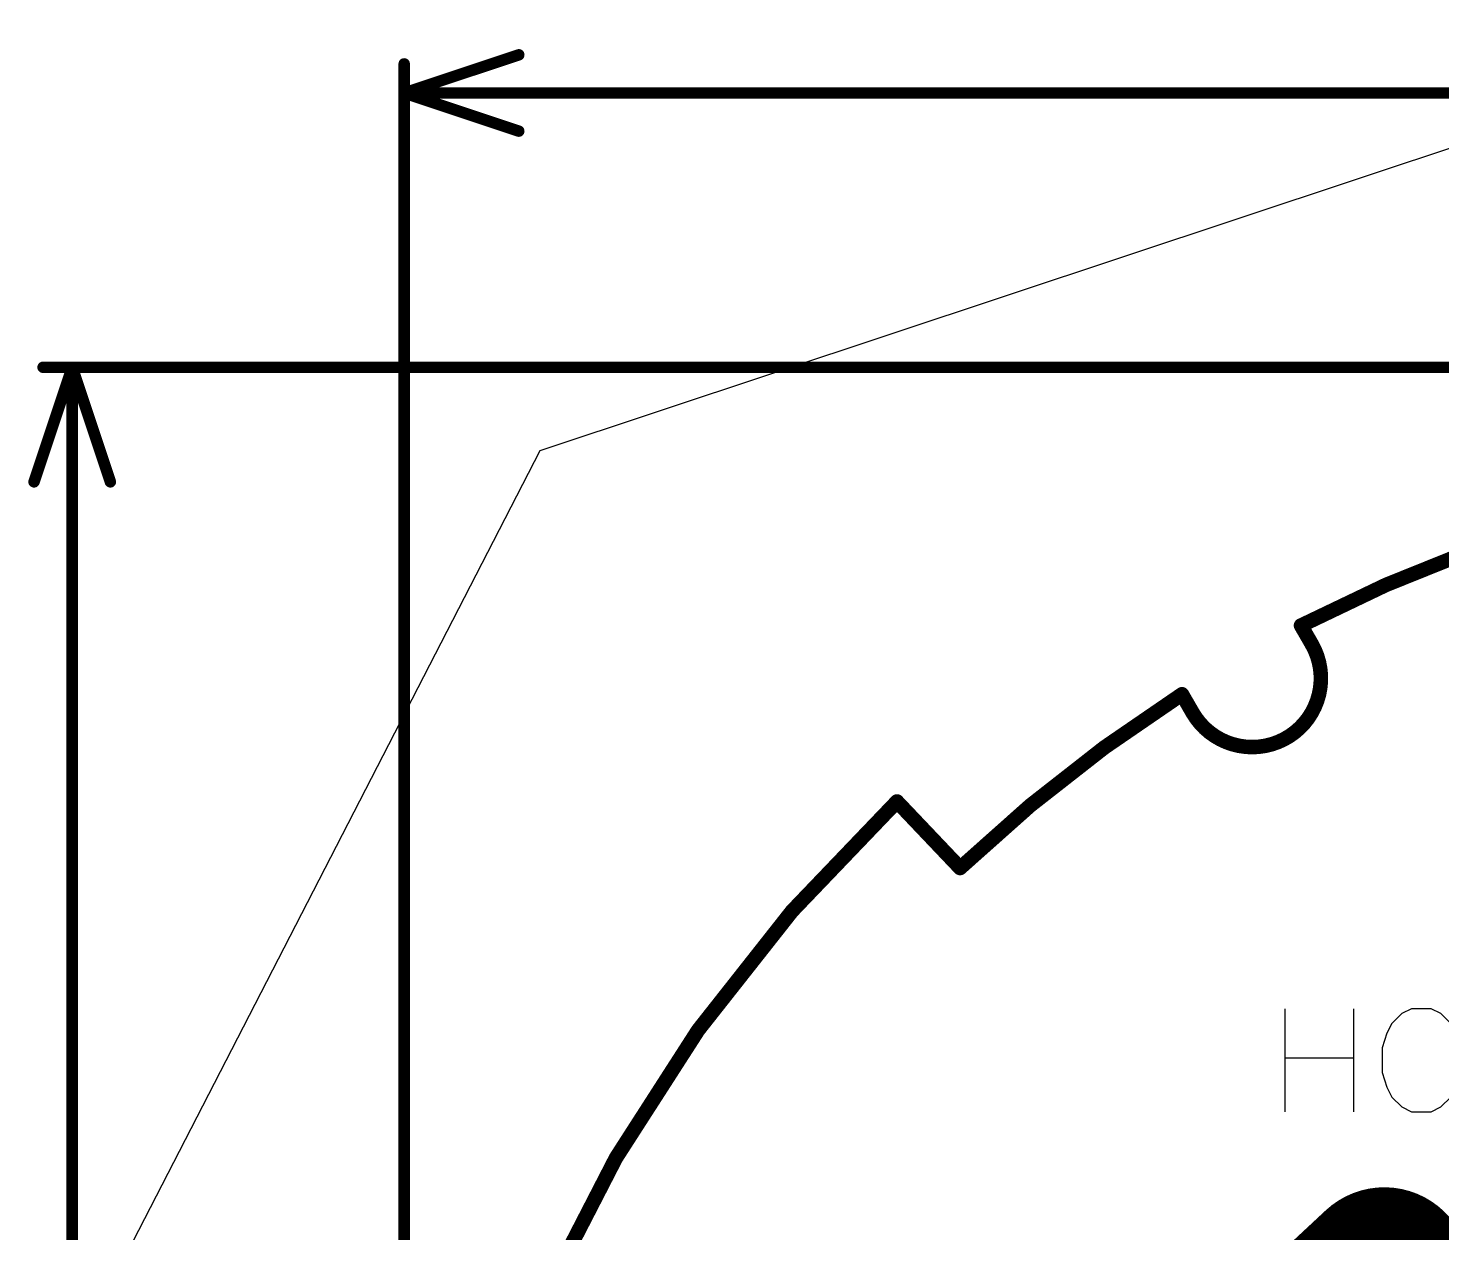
# Model space of a CAD drawing. Header units: millimetres. Extents: x 69.6 to 104.4, y 72.6 to 106.2.
# Drawn here: x 69.64 to 81.97, y 95.74 to 106.25 of the extents above; entities that cross this region are included whole.
import ezdxf

# ---------------------------------------------------------------- set-up
doc = ezdxf.new("R2010")
doc.units = ezdxf.units.MM
for name, color, linetype in [('BottomLayer', 5, 'Continuous'), ('KeepOutLayer', 6, 'Continuous'), ('MultiLayer', 9, 'Continuous'), ('TopLayer', 1, 'Continuous'), ('TopOverlay', 2, 'Continuous')]:
    doc.layers.add(name, color=color, linetype=linetype)

# ---------------------------------------------------------------- blocks, each defined once
blk = doc.blocks.new('CR2032_B_31')
at = {"layer": 'BottomLayer', "const_width": 1.5}
blk.add_lwpolyline([(10.173, 1.75), (10.173, -1.75)], dxfattribs=at)
at = {"layer": 'BottomLayer', "const_width": 0.75}
blk.add_lwpolyline([(9.798, -1.75, 1), (10.548, -1.75, 1)], format="xyb", close=True, dxfattribs=at)
at = {"layer": 'MultiLayer', "const_width": 1.5}
blk.add_lwpolyline([(10.173, 1.75), (10.173, -1.75)], dxfattribs=at)
at = {"layer": 'MultiLayer', "const_width": 0.75}
blk.add_lwpolyline([(9.798, -1.75, 1), (10.548, -1.75, 1)], format="xyb", close=True, dxfattribs=at)
at = {"layer": 'TopLayer', "const_width": 1.5}
blk.add_lwpolyline([(10.173, 1.75), (10.173, -1.75)], dxfattribs=at)
at = {"layer": 'TopLayer', "const_width": 0.75}
blk.add_lwpolyline([(9.798, -1.75, 1), (10.548, -1.75, 1)], format="xyb", close=True, dxfattribs=at)

msp = doc.modelspace()

# ---------------------------------------------------------------- linework, layer by layer
at = {"layer": 'BottomLayer'}
for p, q in [((74.108, 102.565), (85.195, 106.249)), ((69.776, 94.15), (74.108, 102.565))]:
    msp.add_line(p, q, dxfattribs=at)
at = {"layer": 'KeepOutLayer', "const_width": 0.127}
for points in [[(80.747, 101.036, -0.047399), (83.028, 101.955)], [(80.84, 100.875, -1), (79.801, 100.275)], [(77.772, 98.92, -0.047399), (79.708, 100.436)], [(76.385, 80.346, -0.404026), (77.221, 99.5)]]:
    msp.add_lwpolyline(points, format="xyb", dxfattribs=at)
at = {"layer": 'KeepOutLayer', "const_width": 0.0635}
for points in [[(80.715, 101.036, 1), (80.779, 101.036, 1)], [(80.715, 101.036, 1), (80.779, 101.036, 1)], [(80.808, 100.875, 1), (80.872, 100.875, 1)], [(80.808, 100.875, 1), (80.872, 100.875, 1)], [(79.676, 100.436, 1), (79.74, 100.436, 1)], [(79.676, 100.436, 1), (79.74, 100.436, 1)], [(79.769, 100.275, 1), (79.833, 100.275, 1)], [(79.769, 100.275, 1), (79.833, 100.275, 1)], [(77.189, 99.5, 1), (77.253, 99.5, 1)], [(77.189, 99.5, 1), (77.253, 99.5, 1)], [(77.74, 98.92, 1), (77.804, 98.92, 1)], [(77.74, 98.92, 1), (77.804, 98.92, 1)]]:
    msp.add_lwpolyline(points, format="xyb", close=True, dxfattribs=at)
at = {"layer": 'KeepOutLayer', "const_width": 0.127}
for points in [[(80.747, 101.036), (80.84, 100.875)], [(79.708, 100.436), (79.801, 100.275)], [(77.221, 99.5), (77.772, 98.92)]]:
    msp.add_lwpolyline(points, dxfattribs=at)
at = {"layer": 'TopLayer'}
for p, q in [((74.108, 102.565), (85.195, 106.249)), ((69.776, 94.15), (74.108, 102.565))]:
    msp.add_line(p, q, dxfattribs=at)
at = {"layer": 'TopOverlay'}
for p, q in [((80.606, 97.692), (80.606, 96.792)), ((81.206, 97.692), (81.206, 96.792)), ((81.711, 97.692), (81.626, 97.649)), ((81.883, 97.692), (81.711, 97.692)), ((81.968, 97.649), (81.883, 97.692)), ((81.626, 97.649), (81.54, 97.563)), ((82.054, 97.563), (81.968, 97.649)), ((81.497, 97.478), (81.454, 97.349)), ((81.54, 97.563), (81.497, 97.478)), ((81.454, 97.349), (81.454, 97.135)), ((80.606, 97.264), (81.206, 97.264)), ((81.454, 97.135), (81.497, 97.006)), ((81.497, 97.006), (81.54, 96.921)), ((81.54, 96.921), (81.626, 96.835)), ((81.626, 96.835), (81.711, 96.792)), ((81.883, 96.792), (81.968, 96.835)), ((81.968, 96.835), (82.054, 96.921)), ((81.711, 96.792), (81.883, 96.792))]:
    msp.add_line(p, q, dxfattribs=at)
at = {"layer": 'TopOverlay', "const_width": 0.1}
for points in [[(72.921, 105.684), (73.921, 106.017)], [(72.921, 89.808), (72.921, 105.938)], [(72.921, 105.684), (73.921, 105.351)], [(72.921, 105.684), (82.68, 105.684)], [(69.691, 102.29), (70.024, 103.29)], [(69.77, 103.29), (86.403, 103.29)], [(70.024, 103.29), (70.357, 102.29)], [(70.024, 92.606), (70.024, 103.29)]]:
    msp.add_lwpolyline(points, dxfattribs=at)
at = {"layer": 'TopOverlay', "const_width": 0.05}
for points in [[(72.896, 105.938, 1), (72.946, 105.938, 1)], [(73.896, 106.017, 1), (73.946, 106.017, 1)], [(72.896, 105.684, 1), (72.946, 105.684, 1)], [(72.896, 105.684, 1), (72.946, 105.684, 1)], [(72.896, 105.684, 1), (72.946, 105.684, 1)], [(73.896, 105.351, 1), (73.946, 105.351, 1)], [(69.745, 103.29, 1), (69.795, 103.29, 1)], [(69.999, 103.29, 1), (70.049, 103.29, 1)], [(69.999, 103.29, 1), (70.049, 103.29, 1)], [(69.999, 103.29, 1), (70.049, 103.29, 1)], [(69.666, 102.29, 1), (69.716, 102.29, 1)], [(70.332, 102.29, 1), (70.382, 102.29, 1)]]:
    msp.add_lwpolyline(points, format="xyb", close=True, dxfattribs=at)

# ---------------------------------------------------------------- block references
at = {"rotation": 133}
msp.add_blockref('CR2032_B_31', (87.132, 86.75), dxfattribs=at)

doc.saveas('drawing.dxf')
